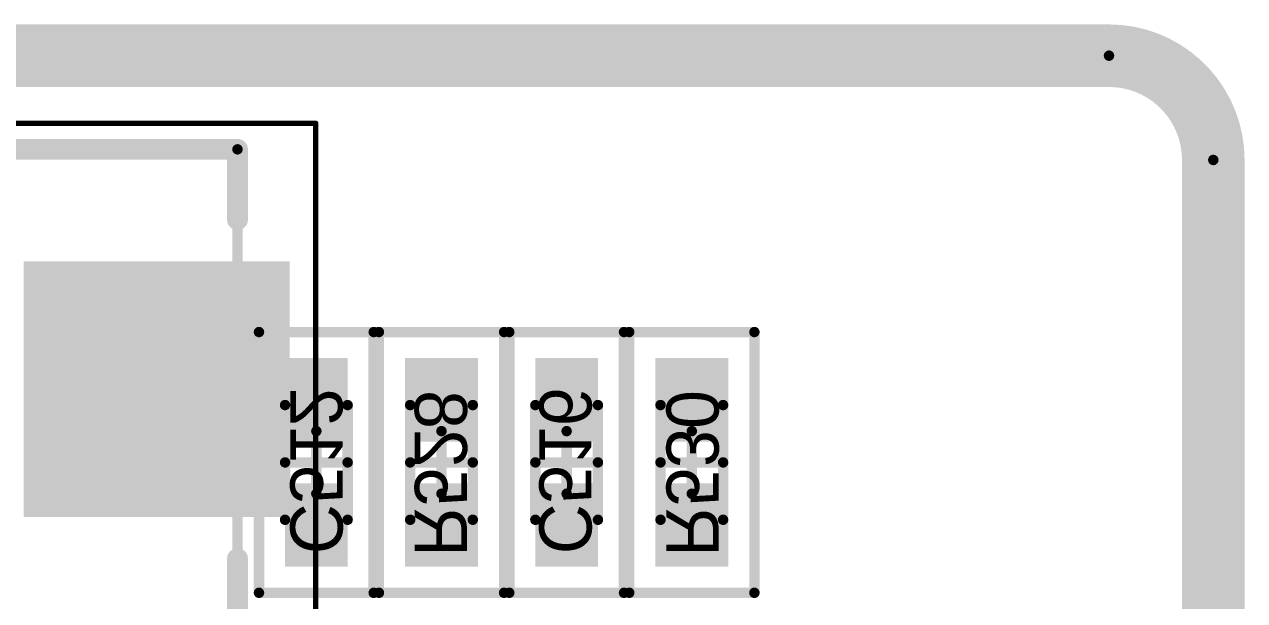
# Model space of a CAD drawing. Header units: millimetres. Extents: x 33.3 to 111.9, y 29.8 to 74.8.
# Drawn here: x 100.17 to 111.87, y 64.27 to 69.8 of the extents above; entities that cross this region are included whole.
import ezdxf

# ---------------------------------------------------------------- set-up
doc = ezdxf.new("R2010")
doc.units = ezdxf.units.MM
for name, color, linetype in [('BottomLayer', 5, 'Continuous'), ('BottomOverlay', 54, 'Continuous'), ('BottomPaste', 16, 'Continuous'), ('KeepOutLayer', 6, 'Continuous'), ('Mechanical1', 6, 'Continuous'), ('Mechanical13', 56, 'Continuous'), ('Mechanical14', 56, 'Continuous'), ('Mechanical15', 56, 'Continuous'), ('Mechanical16', 56, 'Continuous'), ('Mechanical17', 56, 'Continuous'), ('TopLayer', 1, 'Continuous'), ('TopOverlay', 2, 'Continuous'), ('TopPaste', 8, 'Continuous')]:
    doc.layers.add(name, color=color, linetype=linetype)

# ---------------------------------------------------------------- blocks, each defined once
blk = doc.blocks.new('RESC0402_1005__N_B_99')
at = {"layer": 'BottomLayer'}
for points in [[(-1, 0.35), (-1, -0.35), (-0.2, 0.35), (-0.2, -0.35)], [(0.2, 0.35), (0.2, -0.35), (1, 0.35), (1, -0.35)]]:
    blk.add_solid(points, dxfattribs=at)
at = {"layer": 'BottomPaste'}
for points in [[(-1, 0.35), (-1, -0.35), (-0.2, 0.35), (-0.2, -0.35)], [(0.2, 0.35), (0.2, -0.35), (1, 0.35), (1, -0.35)]]:
    blk.add_solid(points, dxfattribs=at)
at = {"layer": 'Mechanical14', "const_width": 0.1}
for points in [[(-0.55, 0.3), (0.55, 0.3)], [(-0.55, 0.3), (-0.55, -0.3)], [(0.55, 0.3), (0.55, -0.3)], [(-0.55, -0.3), (0.55, -0.3)]]:
    blk.add_lwpolyline(points, dxfattribs=at)
at = {"layer": 'Mechanical14', "const_width": 0.05}
for points in [[(-0.575, 0.3, 1), (-0.525, 0.3, 1)], [(-0.575, 0.3, 1), (-0.525, 0.3, 1)], [(0.525, 0.3, 1), (0.575, 0.3, 1)], [(0.525, 0.3, 1), (0.575, 0.3, 1)], [(-0.575, -0.3, 1), (-0.525, -0.3, 1)], [(-0.575, -0.3, 1), (-0.525, -0.3, 1)], [(0.525, -0.3, 1), (0.575, -0.3, 1)], [(0.525, -0.3, 1), (0.575, -0.3, 1)]]:
    blk.add_lwpolyline(points, format="xyb", close=True, dxfattribs=at)
at = {"layer": 'Mechanical16', "const_width": 0.1}
for points in [[(-1.25, 0.6), (1.25, 0.6)], [(-1.25, 0.6), (-1.25, -0.6)], [(1.25, 0.6), (1.25, -0.6)], [(-1.25, -0.6), (1.25, -0.6)]]:
    blk.add_lwpolyline(points, dxfattribs=at)
at = {"layer": 'Mechanical16', "const_width": 0.05}
for points in [[(-1.275, 0.6, 1), (-1.225, 0.6, 1)], [(-1.275, 0.6, 1), (-1.225, 0.6, 1)], [(1.225, 0.6, 1), (1.275, 0.6, 1)], [(1.225, 0.6, 1), (1.275, 0.6, 1)], [(-1.275, -0.6, 1), (-1.225, -0.6, 1)], [(-1.275, -0.6, 1), (-1.225, -0.6, 1)], [(1.225, -0.6, 1), (1.275, -0.6, 1)], [(1.225, -0.6, 1), (1.275, -0.6, 1)]]:
    blk.add_lwpolyline(points, format="xyb", close=True, dxfattribs=at)
at = {"layer": 'Mechanical17', "const_width": 0.1}
for points in [[(0, 0.3), (0, -0.3)], [(-0.3, 0), (0.3, 0)]]:
    blk.add_lwpolyline(points, dxfattribs=at)
at = {"layer": 'Mechanical17', "const_width": 0.05}
for points in [[(-0.025, 0.3, 1), (0.025, 0.3, 1)], [(-0.325, 0, 1), (-0.275, 0, 1)], [(0.275, 0, 1), (0.325, 0, 1)], [(-0.025, -0.3, 1), (0.025, -0.3, 1)]]:
    blk.add_lwpolyline(points, format="xyb", close=True, dxfattribs=at)
blk = doc.blocks.new('RESC0402_1005__N_B_101')
at = {"layer": 'BottomLayer'}
for points in [[(-1, 0.35), (-1, -0.35), (-0.2, 0.35), (-0.2, -0.35)], [(0.2, 0.35), (0.2, -0.35), (1, 0.35), (1, -0.35)]]:
    blk.add_solid(points, dxfattribs=at)
at = {"layer": 'BottomPaste'}
for points in [[(-1, 0.35), (-1, -0.35), (-0.2, 0.35), (-0.2, -0.35)], [(0.2, 0.35), (0.2, -0.35), (1, 0.35), (1, -0.35)]]:
    blk.add_solid(points, dxfattribs=at)
at = {"layer": 'Mechanical14', "const_width": 0.1}
for points in [[(0.55, 0.3), (-0.55, 0.3)], [(-0.55, -0.3), (-0.55, 0.3)], [(0.55, -0.3), (0.55, 0.3)], [(0.55, -0.3), (-0.55, -0.3)]]:
    blk.add_lwpolyline(points, dxfattribs=at)
at = {"layer": 'Mechanical14', "const_width": 0.05}
for points in [[(-0.575, 0.3, 1), (-0.525, 0.3, 1)], [(-0.575, 0.3, 1), (-0.525, 0.3, 1)], [(0.525, 0.3, 1), (0.575, 0.3, 1)], [(0.525, 0.3, 1), (0.575, 0.3, 1)], [(-0.575, -0.3, 1), (-0.525, -0.3, 1)], [(-0.575, -0.3, 1), (-0.525, -0.3, 1)], [(0.525, -0.3, 1), (0.575, -0.3, 1)], [(0.525, -0.3, 1), (0.575, -0.3, 1)]]:
    blk.add_lwpolyline(points, format="xyb", close=True, dxfattribs=at)
at = {"layer": 'Mechanical16', "const_width": 0.1}
for points in [[(1.25, 0.6), (-1.25, 0.6)], [(-1.25, -0.6), (-1.25, 0.6)], [(1.25, -0.6), (1.25, 0.6)], [(1.25, -0.6), (-1.25, -0.6)]]:
    blk.add_lwpolyline(points, dxfattribs=at)
at = {"layer": 'Mechanical16', "const_width": 0.05}
for points in [[(-1.275, 0.6, 1), (-1.225, 0.6, 1)], [(-1.275, 0.6, 1), (-1.225, 0.6, 1)], [(1.225, 0.6, 1), (1.275, 0.6, 1)], [(1.225, 0.6, 1), (1.275, 0.6, 1)], [(-1.275, -0.6, 1), (-1.225, -0.6, 1)], [(-1.275, -0.6, 1), (-1.225, -0.6, 1)], [(1.225, -0.6, 1), (1.275, -0.6, 1)], [(1.225, -0.6, 1), (1.275, -0.6, 1)]]:
    blk.add_lwpolyline(points, format="xyb", close=True, dxfattribs=at)
at = {"layer": 'Mechanical17', "const_width": 0.1}
for points in [[(0, -0.3), (0, 0.3)], [(0.3, 0), (-0.3, 0)]]:
    blk.add_lwpolyline(points, dxfattribs=at)
at = {"layer": 'Mechanical17', "const_width": 0.05}
for points in [[(-0.025, 0.3, 1), (0.025, 0.3, 1)], [(-0.325, 0, 1), (-0.275, 0, 1)], [(0.275, 0, 1), (0.325, 0, 1)], [(-0.025, -0.3, 1), (0.025, -0.3, 1)]]:
    blk.add_lwpolyline(points, format="xyb", close=True, dxfattribs=at)
blk = doc.blocks.new('CAPMP7343X31N_258')
at = {"layer": 'Mechanical13', "const_width": 0.1}
for points in [[(3.8, 2.3), (-3.8, 2.3)], [(-3.8, 2.3), (-3.8, -2.3)], [(3.8, 2.3), (3.8, -2.3)], [(3.8, -2.3), (-3.8, -2.3)]]:
    blk.add_lwpolyline(points, dxfattribs=at)
at = {"layer": 'Mechanical13', "const_width": 0.05}
for points in [[(-3.825, 2.3, 1), (-3.775, 2.3, 1)], [(-3.825, 2.3, 1), (-3.775, 2.3, 1)], [(3.775, 2.3, 1), (3.825, 2.3, 1)], [(3.775, 2.3, 1), (3.825, 2.3, 1)], [(-3.825, -2.3, 1), (-3.775, -2.3, 1)], [(-3.825, -2.3, 1), (-3.775, -2.3, 1)], [(3.775, -2.3, 1), (3.825, -2.3, 1)], [(3.775, -2.3, 1), (3.825, -2.3, 1)]]:
    blk.add_lwpolyline(points, format="xyb", close=True, dxfattribs=at)
at = {"layer": 'Mechanical13'}
blk.add_solid([(2.778, -2.3), (3.8, -2.3), (2.778, 2.3), (3.8, 2.3)], dxfattribs=at)
at = {"layer": 'Mechanical15'}
for points, const_width in [([(4.55, 2.55), (-4.55, 2.55)], 0.05), ([(-4.55, 2.55), (-4.55, -2.55)], 0.05), ([(4.55, 2.55), (4.55, -2.55)], 0.05), ([(0, 0.5), (0, -0.5)], 0.1), ([(0.5, 0), (-0.5, 0)], 0.1), ([(4.55, -2.55), (-4.55, -2.55)], 0.05)]:
    blk.add_lwpolyline(points, dxfattribs=dict(at, const_width=const_width))
for points, const_width in [([(-4.563, 2.55, 1), (-4.538, 2.55, 1)], 0.025), ([(-4.563, 2.55, 1), (-4.538, 2.55, 1)], 0.025), ([(4.537, 2.55, 1), (4.562, 2.55, 1)], 0.025), ([(4.537, 2.55, 1), (4.562, 2.55, 1)], 0.025), ([(-0.025, 0.5, 1), (0.025, 0.5, 1)], 0.05), ([(-0.525, 0, 1), (-0.475, 0, 1)], 0.05), ([(0.475, 0, 1), (0.525, 0, 1)], 0.05), ([(-0.025, -0.5, 1), (0.025, -0.5, 1)], 0.05), ([(-4.563, -2.55, 1), (-4.538, -2.55, 1)], 0.025), ([(-4.563, -2.55, 1), (-4.538, -2.55, 1)], 0.025), ([(4.537, -2.55, 1), (4.562, -2.55, 1)], 0.025), ([(4.537, -2.55, 1), (4.562, -2.55, 1)], 0.025)]:
    blk.add_lwpolyline(points, format="xyb", close=True, dxfattribs=dict(at, const_width=const_width))
at = {"layer": 'TopLayer'}
for points in [[(-1.75, -1.225), (-1.75, 1.225), (-4.3, -1.225), (-4.3, 1.225)], [(4.3, -1.225), (4.3, 1.225), (1.75, -1.225), (1.75, 1.225)]]:
    blk.add_solid(points, dxfattribs=at)
at = {"layer": 'TopOverlay', "const_width": 0.2}
for points in [[(-3.8, 2.3), (-3.8, 1.625)], [(3.8, 2.3), (-3.8, 2.3)], [(3.8, 2.3), (3.8, 1.625)], [(-3.8, -1.625), (-3.8, -2.3)], [(3.8, -1.625), (3.8, -2.3)], [(3.8, -2.3), (-3.8, -2.3)]]:
    blk.add_lwpolyline(points, dxfattribs=at)
at = {"layer": 'TopOverlay'}
for points, const_width in [([(-3.85, 2.3, 1), (-3.75, 2.3, 1)], 0.1), ([(-3.85, 2.3, 1), (-3.75, 2.3, 1)], 0.1), ([(3.75, 2.3, 1), (3.85, 2.3, 1)], 0.1), ([(3.75, 2.3, 1), (3.85, 2.3, 1)], 0.1), ([(4.575, 1.775, 1), (4.325, 1.775, 1)], 0.25), ([(4.262, 1.775, 1), (4.387, 1.775, 1)], 0.125), ([(4.513, 1.775, 1), (4.637, 1.775, 1)], 0.125), ([(-3.85, 1.625, 1), (-3.75, 1.625, 1)], 0.1), ([(3.75, 1.625, 1), (3.85, 1.625, 1)], 0.1), ([(-3.85, -1.625, 1), (-3.75, -1.625, 1)], 0.1), ([(3.75, -1.625, 1), (3.85, -1.625, 1)], 0.1), ([(-3.85, -2.3, 1), (-3.75, -2.3, 1)], 0.1), ([(-3.85, -2.3, 1), (-3.75, -2.3, 1)], 0.1), ([(3.75, -2.3, 1), (3.85, -2.3, 1)], 0.1), ([(3.75, -2.3, 1), (3.85, -2.3, 1)], 0.1)]:
    blk.add_lwpolyline(points, format="xyb", close=True, dxfattribs=dict(at, const_width=const_width))
at = {"layer": 'TopPaste'}
for points in [[(-1.75, -1.225), (-1.75, 1.225), (-4.3, -1.225), (-4.3, 1.225)], [(4.3, -1.225), (4.3, 1.225), (1.75, -1.225), (1.75, 1.225)]]:
    blk.add_solid(points, dxfattribs=at)
blk = doc.blocks.new('CAPC0402_1005__N_B_292')
at = {"layer": 'BottomLayer'}
for points in [[(-1, 0.3), (-1, -0.3), (-0.2, 0.3), (-0.2, -0.3)], [(0.2, 0.3), (0.2, -0.3), (1, 0.3), (1, -0.3)]]:
    blk.add_solid(points, dxfattribs=at)
at = {"layer": 'BottomPaste'}
for points in [[(-1, 0.3), (-1, -0.3), (-0.2, 0.3), (-0.2, -0.3)], [(0.2, 0.3), (0.2, -0.3), (1, 0.3), (1, -0.3)]]:
    blk.add_solid(points, dxfattribs=at)
at = {"layer": 'Mechanical14', "const_width": 0.1}
for points in [[(-0.55, 0.3), (0.55, 0.3)], [(-0.55, 0.3), (-0.55, -0.3)], [(0.55, 0.3), (0.55, -0.3)], [(-0.55, -0.3), (0.55, -0.3)]]:
    blk.add_lwpolyline(points, dxfattribs=at)
at = {"layer": 'Mechanical14', "const_width": 0.05}
for points in [[(-0.575, 0.3, 1), (-0.525, 0.3, 1)], [(-0.575, 0.3, 1), (-0.525, 0.3, 1)], [(0.525, 0.3, 1), (0.575, 0.3, 1)], [(0.525, 0.3, 1), (0.575, 0.3, 1)], [(-0.575, -0.3, 1), (-0.525, -0.3, 1)], [(-0.575, -0.3, 1), (-0.525, -0.3, 1)], [(0.525, -0.3, 1), (0.575, -0.3, 1)], [(0.525, -0.3, 1), (0.575, -0.3, 1)]]:
    blk.add_lwpolyline(points, format="xyb", close=True, dxfattribs=at)
at = {"layer": 'Mechanical16', "const_width": 0.1}
for points in [[(-1.25, 0.55), (1.25, 0.55)], [(-1.25, 0.55), (-1.25, -0.55)], [(1.25, 0.55), (1.25, -0.55)], [(-1.25, -0.55), (1.25, -0.55)]]:
    blk.add_lwpolyline(points, dxfattribs=at)
at = {"layer": 'Mechanical16', "const_width": 0.05}
for points in [[(-1.275, 0.55, 1), (-1.225, 0.55, 1)], [(-1.275, 0.55, 1), (-1.225, 0.55, 1)], [(1.225, 0.55, 1), (1.275, 0.55, 1)], [(1.225, 0.55, 1), (1.275, 0.55, 1)], [(-1.275, -0.55, 1), (-1.225, -0.55, 1)], [(-1.275, -0.55, 1), (-1.225, -0.55, 1)], [(1.225, -0.55, 1), (1.275, -0.55, 1)], [(1.225, -0.55, 1), (1.275, -0.55, 1)]]:
    blk.add_lwpolyline(points, format="xyb", close=True, dxfattribs=at)
at = {"layer": 'Mechanical17', "const_width": 0.1}
for points in [[(0, 0.3), (0, -0.3)], [(-0.3, 0), (0.3, 0)]]:
    blk.add_lwpolyline(points, dxfattribs=at)
at = {"layer": 'Mechanical17', "const_width": 0.05}
for points in [[(-0.025, 0.3, 1), (0.025, 0.3, 1)], [(-0.325, 0, 1), (-0.275, 0, 1)], [(0.275, 0, 1), (0.325, 0, 1)], [(-0.025, -0.3, 1), (0.025, -0.3, 1)]]:
    blk.add_lwpolyline(points, format="xyb", close=True, dxfattribs=at)
blk = doc.blocks.new('CAPC0402_1005__N_B_296')
at = {"layer": 'BottomLayer'}
for points in [[(-1, 0.3), (-1, -0.3), (-0.2, 0.3), (-0.2, -0.3)], [(0.2, 0.3), (0.2, -0.3), (1, 0.3), (1, -0.3)]]:
    blk.add_solid(points, dxfattribs=at)
at = {"layer": 'BottomPaste'}
for points in [[(-1, 0.3), (-1, -0.3), (-0.2, 0.3), (-0.2, -0.3)], [(0.2, 0.3), (0.2, -0.3), (1, 0.3), (1, -0.3)]]:
    blk.add_solid(points, dxfattribs=at)
at = {"layer": 'Mechanical14', "const_width": 0.1}
for points in [[(0.55, 0.3), (-0.55, 0.3)], [(-0.55, -0.3), (-0.55, 0.3)], [(0.55, -0.3), (0.55, 0.3)], [(0.55, -0.3), (-0.55, -0.3)]]:
    blk.add_lwpolyline(points, dxfattribs=at)
at = {"layer": 'Mechanical14', "const_width": 0.05}
for points in [[(-0.575, 0.3, 1), (-0.525, 0.3, 1)], [(-0.575, 0.3, 1), (-0.525, 0.3, 1)], [(0.525, 0.3, 1), (0.575, 0.3, 1)], [(0.525, 0.3, 1), (0.575, 0.3, 1)], [(-0.575, -0.3, 1), (-0.525, -0.3, 1)], [(-0.575, -0.3, 1), (-0.525, -0.3, 1)], [(0.525, -0.3, 1), (0.575, -0.3, 1)], [(0.525, -0.3, 1), (0.575, -0.3, 1)]]:
    blk.add_lwpolyline(points, format="xyb", close=True, dxfattribs=at)
at = {"layer": 'Mechanical16', "const_width": 0.1}
for points in [[(1.25, 0.55), (-1.25, 0.55)], [(-1.25, -0.55), (-1.25, 0.55)], [(1.25, -0.55), (1.25, 0.55)], [(1.25, -0.55), (-1.25, -0.55)]]:
    blk.add_lwpolyline(points, dxfattribs=at)
at = {"layer": 'Mechanical16', "const_width": 0.05}
for points in [[(-1.275, 0.55, 1), (-1.225, 0.55, 1)], [(-1.275, 0.55, 1), (-1.225, 0.55, 1)], [(1.225, 0.55, 1), (1.275, 0.55, 1)], [(1.225, 0.55, 1), (1.275, 0.55, 1)], [(-1.275, -0.55, 1), (-1.225, -0.55, 1)], [(-1.275, -0.55, 1), (-1.225, -0.55, 1)], [(1.225, -0.55, 1), (1.275, -0.55, 1)], [(1.225, -0.55, 1), (1.275, -0.55, 1)]]:
    blk.add_lwpolyline(points, format="xyb", close=True, dxfattribs=at)
at = {"layer": 'Mechanical17', "const_width": 0.1}
for points in [[(0, -0.3), (0, 0.3)], [(0.3, 0), (-0.3, 0)]]:
    blk.add_lwpolyline(points, dxfattribs=at)
at = {"layer": 'Mechanical17', "const_width": 0.05}
for points in [[(-0.025, 0.3, 1), (0.025, 0.3, 1)], [(-0.325, 0, 1), (-0.275, 0, 1)], [(0.275, 0, 1), (0.325, 0, 1)], [(-0.025, -0.3, 1), (0.025, -0.3, 1)]]:
    blk.add_lwpolyline(points, format="xyb", close=True, dxfattribs=at)

msp = doc.modelspace()

# ---------------------------------------------------------------- linework, layer by layer
at = {"layer": 'KeepOutLayer', "const_width": 0.6}
for points in [[(90.567, 69.499), (110.567, 69.499)], [(111.567, 33.999), (111.567, 68.499)]]:
    msp.add_lwpolyline(points, dxfattribs=at)
at = {"layer": 'KeepOutLayer', "const_width": 0.3}
for points in [[(110.417, 69.499, 1), (110.717, 69.499, 1)], [(110.417, 69.499, 1), (110.717, 69.499, 1)], [(111.417, 68.499, 1), (111.717, 68.499, 1)], [(111.417, 68.499, 1), (111.717, 68.499, 1)]]:
    msp.add_lwpolyline(points, format="xyb", close=True, dxfattribs=at)
at = {"layer": 'KeepOutLayer', "const_width": 0.6}
msp.add_lwpolyline([(110.567, 69.499, -0.414214), (111.567, 68.499)], format="xyb", dxfattribs=at)
at = {"layer": 'Mechanical1', "const_width": 0.1}
for points in [[(90.567, 69.499), (110.567, 69.499)], [(111.567, 33.999), (111.567, 68.499)]]:
    msp.add_lwpolyline(points, dxfattribs=at)
at = {"layer": 'Mechanical1', "const_width": 0.05}
for points in [[(110.542, 69.499, 1), (110.592, 69.499, 1)], [(110.542, 69.499, 1), (110.592, 69.499, 1)], [(111.542, 68.499, 1), (111.592, 68.499, 1)], [(111.542, 68.499, 1), (111.592, 68.499, 1)]]:
    msp.add_lwpolyline(points, format="xyb", close=True, dxfattribs=at)
at = {"layer": 'Mechanical1', "const_width": 0.1}
msp.add_lwpolyline([(110.567, 69.499, -0.414214), (111.567, 68.499)], format="xyb", dxfattribs=at)

# ---------------------------------------------------------------- block references
for name, p, rotation in [('CAPMP7343X31N_258', (98.411, 66.301), 180), ('CAPC0402_1005__N_B_296', (102.967, 65.599), 270), ('RESC0402_1005__N_B_101', (104.167, 65.599), 270), ('CAPC0402_1005__N_B_292', (105.367, 65.599), 90), ('RESC0402_1005__N_B_99', (106.567, 65.599), 90)]:
    msp.add_blockref(name, p, dxfattribs=dict(rotation=rotation))

# ---------------------------------------------------------------- texts
at = {"layer": 'BottomOverlay', "text_generation_flag": 2}
for s, p in [('C512', (102.718, 64.719)), ('R528', (103.911, 64.694)), ('C516', (105.105, 64.719)), ('R530', (106.324, 64.694))]:
    msp.add_text(s, height=0.5, rotation=270, dxfattribs=at).set_placement(p)

doc.saveas('drawing.dxf')
